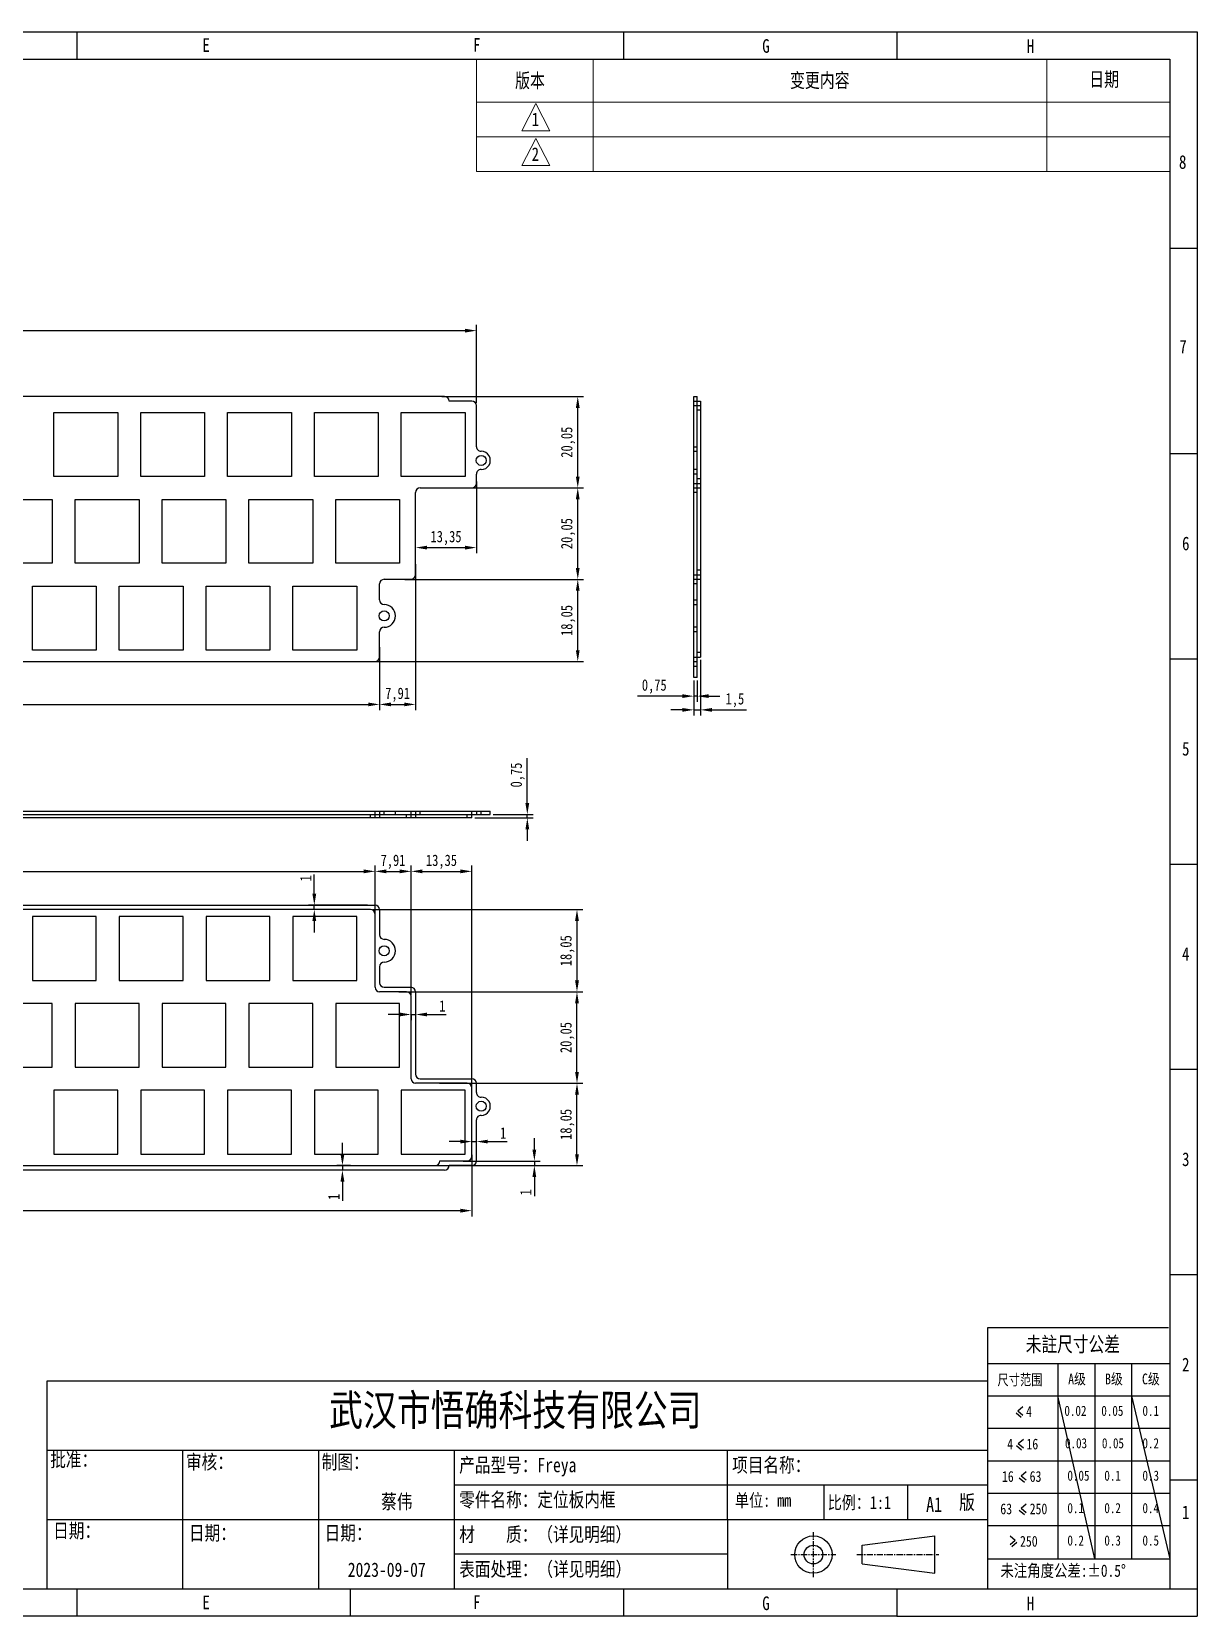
# Model space of a CAD drawing. Header units: inches. Extents: x -656 to -164, y -682 to -335.
# Drawn here: x -420.1 to -164.3, y -682.3 to -334.7 of the extents above; entities that cross this region are included whole.
import ezdxf

# ---------------------------------------------------------------- set-up
doc = ezdxf.new("R2010")
doc.units = ezdxf.units.IN
doc.header["$LTSCALE"] = 1.21
doc.header["$MEASUREMENT"] = 0
doc.header["$PDMODE"] = 3
doc.header["$PDSIZE"] = 0.3125
doc.linetypes.add('CENTER', pattern=[0.6, 0.375, -0.075, 0.075, -0.075])
doc.layers.get('0').update_dxf_attribs({"linetype": 'CONTINUOUS'})
doc.layers.get('Defpoints').update_dxf_attribs({"linetype": 'CONTINUOUS'})
doc.layers.add('TK', color=7, linetype='CONTINUOUS')
doc.layers.add('尺寸', color=3, linetype='CONTINUOUS')
doc.styles.get("Standard").update_dxf_attribs({"font": 'txt', "width": 0.8})
doc.dimstyles.new('Annotative', dxfattribs={"dimscale": 0, "dimtxt": 2.5, "dimasz": 2.5, "dimexe": 1.25, "dimexo": 0.625, "dimtad": 1, "dimtxsty": 'Standard', "dimcen": 2.5, "dimazin": 2, "dimtfac": 1, "dimtmove": 0, "dimatfit": 3, "dimfxl": 1, "dimarcsym": 0})

# ---------------------------------------------------------------- blocks, each defined once
blk = doc.blocks.new('*D1')
at = {"layer": 'Defpoints', "color": 0, "transparency": 16777216}
for p in [(-322.48, -400.29), (-551.53, -415.75), (-322.48, -416.75)]:
    blk.add_point(p, dxfattribs=at)
at = {"layer": '尺寸', "color": 0, "lineweight": -2, "transparency": 16777216}
for p, q in [((-551.53, -415.12), (-551.53, -399.04)), ((-322.48, -416.12), (-322.48, -399.04)), ((-549.03, -400.29), (-324.98, -400.29))]:
    blk.add_line(p, q, dxfattribs=at)
at = {"layer": '尺寸', "color": 0, "transparency": 16777216}
for points in [[(-549.03, -399.88), (-549.03, -400.71), (-551.53, -400.29)], [(-324.98, -399.88), (-324.98, -400.71), (-322.48, -400.29)]]:
    blk.add_solid(points, dxfattribs=at)
at = {"layer": '尺寸', "color": 0, "transparency": 16777216, "insert": (-437, -398.18), "char_height": 2.5, "attachment_point": 5}
blk.add_mtext('229,05', dxfattribs=at)
blk = doc.blocks.new('*D2')
at = {"layer": 'Defpoints', "color": 0, "transparency": 16777216}
for p in [(-537.7, -467.88), (-343.73, -469.13), (-343.73, -482.29)]:
    blk.add_point(p, dxfattribs=at)
at = {"layer": '尺寸', "color": 0, "lineweight": -2, "transparency": 16777216}
for p, q in [((-537.7, -468.51), (-537.7, -483.54)), ((-343.73, -469.76), (-343.73, -483.54)), ((-535.2, -482.29), (-346.23, -482.29))]:
    blk.add_line(p, q, dxfattribs=at)
at = {"layer": '尺寸', "color": 0, "transparency": 16777216}
for points in [[(-535.2, -481.87), (-535.2, -482.7), (-537.7, -482.29)], [(-346.23, -481.87), (-346.23, -482.7), (-343.73, -482.29)]]:
    blk.add_solid(points, dxfattribs=at)
at = {"layer": '尺寸', "color": 0, "transparency": 16777216, "insert": (-440.72, -480.17), "char_height": 2.5, "attachment_point": 5}
blk.add_mtext('193,98', dxfattribs=at)
blk = doc.blocks.new('*D5')
at = {"layer": 'Defpoints', "color": 0, "transparency": 16777216}
for p in [(-358.05, -526.3), (-345.73, -526.3), (-345.73, -527.3)]:
    blk.add_point(p, dxfattribs=at)
at = {"layer": '尺寸', "color": 0, "lineweight": -2, "transparency": 16777216}
for p, q in [((-358.05, -523.8), (-358.05, -519.57)), ((-346.35, -526.3), (-359.3, -526.3)), ((-346.35, -527.3), (-359.3, -527.3)), ((-358.05, -527.3), (-358.05, -526.3)), ((-358.05, -529.8), (-358.05, -532.3))]:
    blk.add_line(p, q, dxfattribs=at)
at = {"layer": '尺寸', "color": 0, "transparency": 16777216}
for points in [[(-358.47, -523.8), (-357.63, -523.8), (-358.05, -526.3)], [(-358.47, -529.8), (-357.63, -529.8), (-358.05, -527.3)]]:
    blk.add_solid(points, dxfattribs=at)
at = {"layer": '尺寸', "color": 0, "transparency": 16777216, "insert": (-359.92, -520.43), "char_height": 2.5, "attachment_point": 5, "rotation": 90}
blk.add_mtext('1', dxfattribs=at)
blk = doc.blocks.new('*D6')
at = {"layer": 'Defpoints', "color": 0, "transparency": 16777216}
for p in [(-323.48, -507.2), (-319.43, -506.45), (-311.32, -506.45)]:
    blk.add_point(p, dxfattribs=at)
at = {"layer": '尺寸', "color": 0, "lineweight": -2, "transparency": 16777216}
for p, q in [((-311.32, -503.95), (-311.32, -494.11)), ((-322.85, -507.2), (-310.07, -507.2)), ((-318.81, -506.45), (-310.07, -506.45)), ((-311.32, -507.2), (-311.32, -506.45)), ((-311.32, -509.7), (-311.32, -512.2))]:
    blk.add_line(p, q, dxfattribs=at)
at = {"layer": '尺寸', "color": 0, "transparency": 16777216}
for points in [[(-311.73, -503.95), (-310.9, -503.95), (-311.32, -506.45)], [(-311.73, -509.7), (-310.9, -509.7), (-311.32, -507.2)]]:
    blk.add_solid(points, dxfattribs=at)
at = {"layer": '尺寸', "color": 0, "transparency": 16777216, "insert": (-313.43, -497.78), "char_height": 2.5, "attachment_point": 5, "rotation": 90}
blk.add_mtext('0,75', dxfattribs=at)
blk = doc.blocks.new('*D7')
at = {"layer": 'Defpoints', "color": 0, "transparency": 16777216}
for p in [(-336.82, -549.86), (-335.82, -549.86), (-335.82, -550.31)]:
    blk.add_point(p, dxfattribs=at)
at = {"layer": '尺寸', "color": 0, "lineweight": -2, "transparency": 16777216}
for p, q in [((-339.32, -550.31), (-341.82, -550.31)), ((-336.82, -550.31), (-335.82, -550.31)), ((-336.82, -550.48), (-336.82, -551.56)), ((-335.82, -550.48), (-335.82, -551.56)), ((-333.32, -550.31), (-329.1, -550.31))]:
    blk.add_line(p, q, dxfattribs=at)
at = {"layer": '尺寸', "color": 0, "transparency": 16777216}
for points in [[(-339.32, -549.89), (-339.32, -550.73), (-336.82, -550.31)], [(-333.32, -549.89), (-333.32, -550.73), (-335.82, -550.31)]]:
    blk.add_solid(points, dxfattribs=at)
at = {"layer": '尺寸', "color": 0, "transparency": 16777216, "insert": (-329.96, -548.44), "char_height": 2.5, "attachment_point": 5}
blk.add_mtext('1', dxfattribs=at)
blk = doc.blocks.new('*D8')
at = {"layer": 'Defpoints', "color": 0, "transparency": 16777216}
for p in [(-323.48, -578.61), (-322.48, -578.19), (-322.48, -578.61)]:
    blk.add_point(p, dxfattribs=at)
at = {"layer": '尺寸', "color": 0, "lineweight": -2, "transparency": 16777216}
for p, q in [((-323.48, -577.99), (-323.48, -576.94)), ((-322.48, -577.99), (-322.48, -576.94)), ((-325.98, -578.19), (-328.48, -578.19)), ((-323.48, -578.19), (-322.48, -578.19)), ((-319.98, -578.19), (-315.75, -578.19))]:
    blk.add_line(p, q, dxfattribs=at)
at = {"layer": '尺寸', "color": 0, "transparency": 16777216}
for points in [[(-325.98, -577.77), (-325.98, -578.6), (-323.48, -578.19)], [(-319.98, -577.77), (-319.98, -578.6), (-322.48, -578.19)]]:
    blk.add_solid(points, dxfattribs=at)
at = {"layer": '尺寸', "color": 0, "transparency": 16777216, "insert": (-316.62, -576.31), "char_height": 2.5, "attachment_point": 5}
blk.add_mtext('1', dxfattribs=at)
blk = doc.blocks.new('*D9')
at = {"layer": 'Defpoints', "color": 0, "transparency": 16777216}
for p in [(-349.45, -583.45), (-351.88, -584.45), (-349.45, -584.45)]:
    blk.add_point(p, dxfattribs=at)
at = {"layer": '尺寸', "color": 0, "lineweight": -2, "transparency": 16777216}
for p, q in [((-351.88, -580.95), (-351.88, -578.45)), ((-350.08, -583.45), (-353.13, -583.45)), ((-351.88, -583.45), (-351.88, -584.45)), ((-350.08, -584.45), (-353.13, -584.45)), ((-351.88, -586.95), (-351.88, -591.17))]:
    blk.add_line(p, q, dxfattribs=at)
at = {"layer": '尺寸', "color": 0, "transparency": 16777216}
for points in [[(-352.3, -580.95), (-351.46, -580.95), (-351.88, -583.45)], [(-352.3, -586.95), (-351.46, -586.95), (-351.88, -584.45)]]:
    blk.add_solid(points, dxfattribs=at)
at = {"layer": '尺寸', "color": 0, "transparency": 16777216, "insert": (-353.76, -590.31), "char_height": 2.5, "attachment_point": 5, "rotation": 90}
blk.add_mtext('1', dxfattribs=at)
blk = doc.blocks.new('*D11')
at = {"layer": 'Defpoints', "color": 0, "transparency": 16777216}
for p in [(-273.3, -471.9), (-274.8, -476.4), (-273.3, -483.48)]:
    blk.add_point(p, dxfattribs=at)
at = {"layer": '尺寸', "color": 0, "lineweight": -2, "transparency": 16777216}
for p, q in [((-273.3, -472.52), (-273.3, -484.73)), ((-274.8, -477.02), (-274.8, -484.73)), ((-277.3, -483.48), (-279.8, -483.48)), ((-274.8, -483.48), (-273.3, -483.48)), ((-270.8, -483.48), (-263.24, -483.48))]:
    blk.add_line(p, q, dxfattribs=at)
at = {"layer": '尺寸', "color": 0, "transparency": 16777216}
for points in [[(-277.3, -483.07), (-277.3, -483.9), (-274.8, -483.48)], [(-270.8, -483.07), (-270.8, -483.9), (-273.3, -483.48)]]:
    blk.add_solid(points, dxfattribs=at)
at = {"layer": '尺寸', "color": 0, "transparency": 16777216, "insert": (-265.77, -481.37), "char_height": 2.5, "attachment_point": 5}
blk.add_mtext('1,5', dxfattribs=at)
blk = doc.blocks.new('*D12')
at = {"layer": 'Defpoints', "color": 0, "transparency": 16777216}
for p in [(-330.7, -414.75), (-300.25, -414.75), (-323.48, -434.8)]:
    blk.add_point(p, dxfattribs=at)
at = {"layer": '尺寸', "color": 0, "lineweight": -2, "transparency": 16777216}
for p, q in [((-330.07, -414.75), (-299, -414.75)), ((-300.25, -432.3), (-300.25, -417.25)), ((-322.85, -434.8), (-299, -434.8))]:
    blk.add_line(p, q, dxfattribs=at)
at = {"layer": '尺寸', "color": 0, "transparency": 16777216}
for points in [[(-300.67, -417.25), (-299.84, -417.25), (-300.25, -414.75)], [(-300.67, -432.3), (-299.84, -432.3), (-300.25, -434.8)]]:
    blk.add_solid(points, dxfattribs=at)
at = {"layer": '尺寸', "color": 0, "transparency": 16777216, "insert": (-302.36, -424.77), "char_height": 2.5, "attachment_point": 5, "rotation": 90}
blk.add_mtext('20,05', dxfattribs=at)
blk = doc.blocks.new('*D13')
at = {"layer": 'Defpoints', "color": 0, "transparency": 16777216}
for p in [(-325.61, -434.8), (-300.25, -434.8), (-338.84, -454.85)]:
    blk.add_point(p, dxfattribs=at)
at = {"layer": '尺寸', "color": 0, "lineweight": -2, "transparency": 16777216}
for p, q in [((-324.98, -434.8), (-299, -434.8)), ((-300.25, -452.35), (-300.25, -437.3)), ((-338.21, -454.85), (-299, -454.85))]:
    blk.add_line(p, q, dxfattribs=at)
at = {"layer": '尺寸', "color": 0, "transparency": 16777216}
for points in [[(-300.67, -437.3), (-299.84, -437.3), (-300.25, -434.8)], [(-300.67, -452.35), (-299.84, -452.35), (-300.25, -454.85)]]:
    blk.add_solid(points, dxfattribs=at)
at = {"layer": '尺寸', "color": 0, "transparency": 16777216, "insert": (-302.36, -444.82), "char_height": 2.5, "attachment_point": 5, "rotation": 90}
blk.add_mtext('20,05', dxfattribs=at)
blk = doc.blocks.new('*D14')
at = {"layer": 'Defpoints', "color": 0, "transparency": 16777216}
for p in [(-338.21, -454.85), (-300.25, -454.85), (-346.98, -472.9)]:
    blk.add_point(p, dxfattribs=at)
at = {"layer": '尺寸', "color": 0, "lineweight": -2, "transparency": 16777216}
for p, q in [((-337.59, -454.85), (-299, -454.85)), ((-300.25, -470.4), (-300.25, -457.35)), ((-346.35, -472.9), (-299, -472.9))]:
    blk.add_line(p, q, dxfattribs=at)
at = {"layer": '尺寸', "color": 0, "transparency": 16777216}
for points in [[(-300.67, -457.35), (-299.84, -457.35), (-300.25, -454.85)], [(-300.67, -470.4), (-299.84, -470.4), (-300.25, -472.9)]]:
    blk.add_solid(points, dxfattribs=at)
at = {"layer": '尺寸', "color": 0, "transparency": 16777216, "insert": (-302.36, -463.87), "char_height": 2.5, "attachment_point": 5, "rotation": 90}
blk.add_mtext('18,05', dxfattribs=at)
blk = doc.blocks.new('*D15')
at = {"layer": 'Defpoints', "color": 0, "transparency": 16777216}
for p in [(-344.73, -518.91), (-536.7, -529.42), (-344.73, -529.73)]:
    blk.add_point(p, dxfattribs=at)
at = {"layer": '尺寸', "color": 0, "lineweight": -2, "transparency": 16777216}
for p, q in [((-536.7, -528.79), (-536.7, -517.66)), ((-344.73, -529.11), (-344.73, -517.66)), ((-534.2, -518.91), (-347.23, -518.91))]:
    blk.add_line(p, q, dxfattribs=at)
at = {"layer": '尺寸', "color": 0, "transparency": 16777216}
for points in [[(-534.2, -518.49), (-534.2, -519.33), (-536.7, -518.91)], [(-347.23, -518.49), (-347.23, -519.33), (-344.73, -518.91)]]:
    blk.add_solid(points, dxfattribs=at)
at = {"layer": '尺寸', "color": 0, "transparency": 16777216, "insert": (-440.72, -516.8), "char_height": 2.5, "attachment_point": 5}
blk.add_mtext('191,98', dxfattribs=at)
blk = doc.blocks.new('*D16')
at = {"layer": 'Defpoints', "color": 0, "transparency": 16777216}
for p in [(-323.48, -580.5), (-550.53, -582.07), (-323.48, -593.34)]:
    blk.add_point(p, dxfattribs=at)
at = {"layer": '尺寸', "color": 0, "lineweight": -2, "transparency": 16777216}
for p, q in [((-550.53, -582.7), (-550.53, -594.59)), ((-323.48, -581.12), (-323.48, -594.59)), ((-548.03, -593.34), (-325.98, -593.34))]:
    blk.add_line(p, q, dxfattribs=at)
at = {"layer": '尺寸', "color": 0, "transparency": 16777216}
for points in [[(-548.03, -592.92), (-548.03, -593.76), (-550.53, -593.34)], [(-325.98, -592.92), (-325.98, -593.76), (-323.48, -593.34)]]:
    blk.add_solid(points, dxfattribs=at)
at = {"layer": '尺寸', "color": 0, "transparency": 16777216, "insert": (-437, -591.23), "char_height": 2.5, "attachment_point": 5}
blk.add_mtext('227,05', dxfattribs=at)
blk = doc.blocks.new('*D19')
at = {"layer": 'Defpoints', "color": 0, "transparency": 16777216}
for p in [(-331.21, -565.4), (-300.42, -565.4), (-336.93, -583.45)]:
    blk.add_point(p, dxfattribs=at)
at = {"layer": '尺寸', "color": 0, "lineweight": -2, "transparency": 16777216}
for p, q in [((-330.58, -565.4), (-299.17, -565.4)), ((-300.42, -580.95), (-300.42, -567.9)), ((-336.3, -583.45), (-299.17, -583.45))]:
    blk.add_line(p, q, dxfattribs=at)
at = {"layer": '尺寸', "color": 0, "transparency": 16777216}
for points in [[(-300.84, -567.9), (-300, -567.9), (-300.42, -565.4)], [(-300.84, -580.95), (-300, -580.95), (-300.42, -583.45)]]:
    blk.add_solid(points, dxfattribs=at)
at = {"layer": '尺寸', "color": 0, "transparency": 16777216, "insert": (-302.53, -574.42), "char_height": 2.5, "attachment_point": 5, "rotation": 90}
blk.add_mtext('18,05', dxfattribs=at)
blk = doc.blocks.new('*D20')
at = {"layer": 'Defpoints', "color": 0, "transparency": 16777216}
for p in [(-333.69, -583.45), (-326.02, -582.45), (-309.77, -583.45)]:
    blk.add_point(p, dxfattribs=at)
at = {"layer": '尺寸', "color": 0, "lineweight": -2, "transparency": 16777216}
for p, q in [((-309.77, -579.95), (-309.77, -577.45)), ((-333.07, -583.45), (-308.52, -583.45)), ((-325.4, -582.45), (-308.52, -582.45)), ((-309.77, -582.45), (-309.77, -583.45)), ((-309.77, -585.95), (-309.77, -590.17))]:
    blk.add_line(p, q, dxfattribs=at)
at = {"layer": '尺寸', "color": 0, "transparency": 16777216}
for points in [[(-310.19, -579.95), (-309.36, -579.95), (-309.77, -582.45)], [(-310.19, -585.95), (-309.36, -585.95), (-309.77, -583.45)]]:
    blk.add_solid(points, dxfattribs=at)
at = {"layer": '尺寸', "color": 0, "transparency": 16777216, "insert": (-311.65, -589.31), "char_height": 2.5, "attachment_point": 5, "rotation": 90}
blk.add_mtext('1', dxfattribs=at)
blk = doc.blocks.new('*D21')
at = {"layer": 'Defpoints', "color": 0, "transparency": 16777216}
for p in [(-340.14, -545.35), (-300.42, -545.35), (-328.72, -565.4)]:
    blk.add_point(p, dxfattribs=at)
at = {"layer": '尺寸', "color": 0, "lineweight": -2, "transparency": 16777216}
for p, q in [((-339.52, -545.35), (-299.17, -545.35)), ((-300.42, -562.9), (-300.42, -547.85)), ((-328.1, -565.4), (-299.17, -565.4))]:
    blk.add_line(p, q, dxfattribs=at)
at = {"layer": '尺寸', "color": 0, "transparency": 16777216}
for points in [[(-300.84, -547.85), (-300, -547.85), (-300.42, -545.35)], [(-300.84, -562.9), (-300, -562.9), (-300.42, -565.4)]]:
    blk.add_solid(points, dxfattribs=at)
at = {"layer": '尺寸', "color": 0, "transparency": 16777216, "insert": (-302.53, -555.37), "char_height": 2.5, "attachment_point": 5, "rotation": 90}
blk.add_mtext('20,05', dxfattribs=at)
blk = doc.blocks.new('*D22')
at = {"layer": 'Defpoints', "color": 0, "transparency": 16777216}
for p in [(-345.73, -527.3), (-339.52, -545.35), (-300.42, -545.35)]:
    blk.add_point(p, dxfattribs=at)
at = {"layer": '尺寸', "color": 0, "lineweight": -2, "transparency": 16777216}
for p, q in [((-345.1, -527.3), (-299.17, -527.3)), ((-300.42, -529.8), (-300.42, -542.85)), ((-338.89, -545.35), (-299.17, -545.35))]:
    blk.add_line(p, q, dxfattribs=at)
at = {"layer": '尺寸', "color": 0, "transparency": 16777216}
for points in [[(-300.84, -529.8), (-300, -529.8), (-300.42, -527.3)], [(-300.84, -542.85), (-300, -542.85), (-300.42, -545.35)]]:
    blk.add_solid(points, dxfattribs=at)
at = {"layer": '尺寸', "color": 0, "transparency": 16777216, "insert": (-302.53, -536.32), "char_height": 2.5, "attachment_point": 5, "rotation": 90}
blk.add_mtext('18,05', dxfattribs=at)
blk = doc.blocks.new('*D24')
at = {"layer": 'Defpoints', "color": 0, "transparency": 16777216}
for p in [(-336.82, -518.91), (-344.73, -528.55), (-336.82, -546.69)]:
    blk.add_point(p, dxfattribs=at)
at = {"layer": '尺寸', "color": 0, "lineweight": -2, "transparency": 16777216}
for p, q in [((-344.73, -527.92), (-344.73, -517.66)), ((-336.82, -546.07), (-336.82, -517.66)), ((-342.23, -518.91), (-339.32, -518.91))]:
    blk.add_line(p, q, dxfattribs=at)
at = {"layer": '尺寸', "color": 0, "transparency": 16777216}
for points in [[(-342.23, -518.49), (-342.23, -519.33), (-344.73, -518.91)], [(-339.32, -518.49), (-339.32, -519.33), (-336.82, -518.91)]]:
    blk.add_solid(points, dxfattribs=at)
at = {"layer": '尺寸', "color": 0, "transparency": 16777216, "insert": (-340.78, -516.8), "char_height": 2.5, "attachment_point": 5}
blk.add_mtext('7,91', dxfattribs=at)
blk = doc.blocks.new('*D25')
at = {"layer": 'Defpoints', "color": 0, "transparency": 16777216}
for p in [(-323.48, -518.91), (-336.82, -546.35), (-323.48, -567.03)]:
    blk.add_point(p, dxfattribs=at)
at = {"layer": '尺寸', "color": 0, "lineweight": -2, "transparency": 16777216}
for p, q in [((-336.82, -545.72), (-336.82, -517.66)), ((-323.48, -566.41), (-323.48, -517.66)), ((-334.32, -518.91), (-325.98, -518.91))]:
    blk.add_line(p, q, dxfattribs=at)
at = {"layer": '尺寸', "color": 0, "transparency": 16777216}
for points in [[(-334.32, -518.49), (-334.32, -519.33), (-336.82, -518.91)], [(-325.98, -518.49), (-325.98, -519.33), (-323.48, -518.91)]]:
    blk.add_solid(points, dxfattribs=at)
at = {"layer": '尺寸', "color": 0, "transparency": 16777216, "insert": (-330.15, -516.8), "char_height": 2.5, "attachment_point": 5}
blk.add_mtext('13,35', dxfattribs=at)
blk = doc.blocks.new('*D28')
at = {"layer": 'Defpoints', "color": 0, "transparency": 16777216}
for p in [(-335.82, -450.91), (-343.73, -469.76), (-335.82, -482.29)]:
    blk.add_point(p, dxfattribs=at)
at = {"layer": '尺寸', "color": 0, "lineweight": -2, "transparency": 16777216}
for p, q in [((-335.82, -451.54), (-335.82, -483.54)), ((-343.73, -470.38), (-343.73, -483.54)), ((-341.23, -482.29), (-338.32, -482.29))]:
    blk.add_line(p, q, dxfattribs=at)
at = {"layer": '尺寸', "color": 0, "transparency": 16777216}
for points in [[(-341.23, -481.87), (-341.23, -482.7), (-343.73, -482.29)], [(-338.32, -481.87), (-338.32, -482.7), (-335.82, -482.29)]]:
    blk.add_solid(points, dxfattribs=at)
at = {"layer": '尺寸', "color": 0, "transparency": 16777216, "insert": (-339.78, -480.17), "char_height": 2.5, "attachment_point": 5}
blk.add_mtext('7,91', dxfattribs=at)
blk = doc.blocks.new('*D29')
at = {"layer": 'Defpoints', "color": 0, "transparency": 16777216}
for p in [(-322.48, -432.78), (-322.48, -447.89), (-335.82, -451.54), (-274.8, -476.4), (-274.05, -476.4), (-274.8, -480.47)]:
    blk.add_point(p, dxfattribs=at)
at = {"layer": '尺寸', "color": 0, "lineweight": -2, "transparency": 16777216}
for p, q in [((-322.48, -433.4), (-322.48, -449.14)), ((-335.82, -450.91), (-335.82, -446.64)), ((-333.32, -447.89), (-324.98, -447.89)), ((-274.8, -477.02), (-274.8, -481.72)), ((-274.05, -477.02), (-274.05, -481.72)), ((-277.3, -480.47), (-287.15, -480.47)), ((-274.05, -480.47), (-274.8, -480.47)), ((-271.55, -480.47), (-269.05, -480.47))]:
    blk.add_line(p, q, dxfattribs=at)
at = {"layer": '尺寸', "color": 0, "transparency": 16777216}
for points in [[(-333.32, -447.48), (-333.32, -448.31), (-335.82, -447.89)], [(-324.98, -447.48), (-324.98, -448.31), (-322.48, -447.89)], [(-277.3, -480.05), (-277.3, -480.88), (-274.8, -480.47)], [(-271.55, -480.05), (-271.55, -480.88), (-274.05, -480.47)]]:
    blk.add_solid(points, dxfattribs=at)
at = {"layer": '尺寸', "color": 0, "transparency": 16777216, "char_height": 2.5, "attachment_point": 5}
for s, insert in [('13,35', (-329.15, -445.78)), ('0,75', (-283.47, -478.35))]:
    blk.add_mtext(s, dxfattribs=dict(at, insert=insert))

msp = doc.modelspace()

# ---------------------------------------------------------------- linework, layer by layer
at = {"color": 0}
for p, q in [((-655.956, -334.712), (-164.326, -334.712)), ((-410.116, -334.712), (-410.116, -340.707)), ((-290.218, -334.712), (-290.218, -340.707)), ((-230.27, -334.712), (-230.27, -340.707)), ((-164.326, -334.712), (-164.326, -682.329)), ((-649.961, -340.707), (-170.321, -340.707)), ((-170.321, -340.707), (-170.321, -676.334)), ((-170.321, -382.221), (-164.326, -382.221)), ((-170.321, -427.247), (-164.326, -427.247)), ((-170.321, -472.276), (-164.326, -472.276)), ((-170.321, -517.306), (-164.326, -517.306)), ((-170.321, -562.335), (-164.326, -562.335)), ((-170.321, -585.968), (-170.321, -638.295)), ((-170.321, -607.364), (-164.326, -607.364)), ((-170.629, -619.078), (-210.342, -619.078)), ((-210.342, -619.078), (-210.342, -633.16)), ((-210.342, -620.591), (-210.342, -676.334)), ((-210.342, -626.848), (-170.321, -626.848)), ((-194.931, -626.848), (-194.931, -669.721)), ((-186.831, -626.848), (-186.831, -669.721)), ((-178.73, -626.848), (-178.73, -669.721)), ((-416.663, -630.666), (-210.342, -630.676)), ((-416.663, -676.334), (-416.663, -630.666)), ((-210.342, -633.961), (-170.321, -633.961)), ((-204.084, -637.709), (-202.972, -638.642)), ((-203.703, -637.255), (-202.591, -636.322)), ((-203.703, -637.255), (-202.591, -638.188)), ((-210.342, -641.074), (-170.321, -641.074)), ((-416.663, -645.879), (-210.342, -645.879)), ((-386.876, -676.334), (-386.876, -645.879)), ((-357.09, -676.334), (-357.09, -645.879)), ((-327.304, -676.334), (-327.304, -645.879)), ((-267.433, -661.095), (-267.433, -645.879)), ((-203.977, -644.872), (-202.865, -645.805)), ((-203.596, -644.418), (-202.484, -643.485)), ((-203.596, -644.418), (-202.484, -645.351)), ((-210.342, -648.187), (-170.321, -648.187)), ((-327.304, -653.487), (-210.342, -653.487)), ((-246.242, -653.487), (-246.242, -661.095)), ((-203.379, -651.934), (-202.267, -652.867)), ((-202.998, -651.48), (-201.886, -650.547)), ((-202.998, -651.48), (-201.886, -652.413)), ((-170.321, -652.393), (-164.326, -652.393)), ((-227.916, -653.634), (-227.916, -661.095)), ((-210.342, -655.299), (-170.321, -655.299)), ((-203.379, -659.047), (-202.267, -659.98)), ((-202.998, -658.593), (-201.886, -657.66)), ((-202.998, -658.593), (-201.886, -659.526)), ((-416.663, -661.095), (-210.342, -661.095)), ((-267.433, -661.095), (-267.433, -676.334)), ((-210.342, -662.412), (-170.321, -662.412)), ((-237.884, -666.743), (-221.932, -664.694)), ((-237.884, -670.84), (-237.884, -666.743)), ((-221.932, -672.889), (-221.932, -664.694)), ((-204.296, -665.706), (-205.408, -664.773)), ((-204.296, -665.706), (-205.408, -666.639)), ((-203.915, -666.16), (-205.027, -667.093)), ((-267.433, -668.715), (-327.304, -668.715)), ((-237.884, -670.84), (-221.932, -672.889)), ((-210.342, -669.721), (-170.321, -669.721)), ((-473.953, -676.334), (-210.342, -676.334)), ((-410.116, -676.334), (-410.116, -682.329)), ((-350.167, -676.334), (-350.167, -682.329)), ((-290.218, -676.334), (-290.218, -682.329)), ((-230.27, -676.334), (-230.27, -682.329)), ((-210.342, -676.32), (-170.321, -676.334)), ((-210.342, -676.334), (-164.326, -676.334)), ((-230.27, -682.329), (-470.065, -682.329)), ((-230.27, -682.329), (-164.326, -682.329))]:
    msp.add_line(p, q, dxfattribs=at)
at = {"color": 0, "lineweight": 13}
for p, q in [((-322.458, -350.165), (-322.458, -340.707)), ((-296.847, -350.165), (-296.847, -340.707)), ((-197.321, -350.165), (-197.321, -340.707)), ((-170.371, -350.165), (-322.458, -350.165))]:
    msp.add_line(p, q, dxfattribs=at)
at = {"color": 7, "linetype": 'Continuous'}
for p, q in [((-329.489, -414.746), (-550.529, -414.746)), ((-323.479, -415.746), (-328.489, -415.746)), ((-322.479, -425.761), (-322.479, -416.746)), ((-274.801, -476.396), (-274.801, -414.746)), ((-274.801, -414.746), (-274.051, -414.746)), ((-274.801, -415.746), (-273.301, -415.746)), ((-274.801, -416.746), (-273.301, -416.746)), ((-274.051, -476.396), (-274.051, -414.746)), ((-273.301, -415.746), (-273.301, -471.896)), ((-415.179, -432.271), (-415.179, -418.271)), ((-415.179, -418.271), (-401.179, -418.271)), ((-401.179, -418.271), (-401.179, -432.271)), ((-396.129, -432.271), (-396.129, -418.271)), ((-396.129, -418.271), (-382.129, -418.271)), ((-382.129, -418.271), (-382.129, -432.271)), ((-377.079, -418.271), (-363.079, -418.271)), ((-377.079, -432.271), (-377.079, -418.271)), ((-363.079, -418.271), (-363.079, -432.271)), ((-358.029, -418.271), (-344.029, -418.271)), ((-358.029, -432.271), (-358.029, -418.271)), ((-344.029, -418.271), (-344.029, -432.271)), ((-338.979, -418.271), (-324.979, -418.271)), ((-338.979, -432.271), (-338.979, -418.271)), ((-324.979, -418.271), (-324.979, -432.271)), ((-273.301, -417.746), (-274.051, -417.746)), ((-274.801, -425.761), (-274.051, -425.761)), ((-274.801, -426.761), (-274.051, -426.761)), ((-274.051, -430.761), (-274.801, -430.761)), ((-401.179, -432.271), (-415.179, -432.271)), ((-382.129, -432.271), (-396.129, -432.271)), ((-363.079, -432.271), (-377.079, -432.271)), ((-344.029, -432.271), (-358.029, -432.271)), ((-324.979, -432.271), (-338.979, -432.271)), ((-322.479, -433.796), (-322.479, -431.761)), ((-274.051, -431.761), (-274.801, -431.761)), ((-274.801, -433.796), (-273.301, -433.796)), ((-273.301, -432.796), (-274.051, -432.796)), ((-429.549, -437.321), (-415.549, -437.321)), ((-415.549, -437.321), (-415.549, -451.321)), ((-410.499, -451.321), (-410.499, -437.321)), ((-410.499, -437.321), (-396.499, -437.321)), ((-396.499, -437.321), (-396.499, -451.321)), ((-391.449, -437.321), (-377.449, -437.321)), ((-391.449, -451.321), (-391.449, -437.321)), ((-377.449, -437.321), (-377.449, -451.321)), ((-372.399, -437.321), (-358.399, -437.321)), ((-372.399, -451.321), (-372.399, -437.321)), ((-358.399, -437.321), (-358.399, -451.321)), ((-353.349, -437.321), (-339.349, -437.321)), ((-353.349, -451.321), (-353.349, -437.321)), ((-339.349, -437.321), (-339.349, -451.321)), ((-335.824, -453.846), (-335.824, -435.796)), ((-334.824, -434.796), (-323.479, -434.796)), ((-274.801, -434.796), (-273.301, -434.796)), ((-274.051, -435.796), (-274.801, -435.796)), ((-415.549, -451.321), (-429.549, -451.321)), ((-396.499, -451.321), (-410.499, -451.321)), ((-377.449, -451.321), (-391.449, -451.321)), ((-358.399, -451.321), (-372.399, -451.321)), ((-339.349, -451.321), (-353.349, -451.321)), ((-342.729, -454.846), (-336.824, -454.846)), ((-274.801, -453.846), (-273.301, -453.846)), ((-274.801, -454.846), (-273.301, -454.846)), ((-273.301, -452.846), (-274.051, -452.846)), ((-419.879, -456.371), (-405.879, -456.371)), ((-419.879, -470.371), (-419.879, -456.371)), ((-405.879, -456.371), (-405.879, -470.371)), ((-400.829, -456.371), (-386.829, -456.371)), ((-400.829, -470.371), (-400.829, -456.371)), ((-386.829, -456.371), (-386.829, -470.371)), ((-381.779, -456.371), (-367.779, -456.371)), ((-381.779, -470.371), (-381.779, -456.371)), ((-367.779, -456.371), (-367.779, -470.371)), ((-362.729, -456.371), (-348.729, -456.371)), ((-362.729, -470.371), (-362.729, -456.371)), ((-348.729, -456.371), (-348.729, -470.371)), ((-343.729, -459.371), (-343.729, -455.846)), ((-274.051, -455.846), (-274.801, -455.846)), ((-274.801, -459.371), (-274.051, -459.371)), ((-274.801, -460.371), (-274.051, -460.371)), ((-274.051, -465.371), (-274.801, -465.371)), ((-343.729, -471.896), (-343.729, -466.371)), ((-274.051, -466.371), (-274.801, -466.371)), ((-405.879, -470.371), (-419.879, -470.371)), ((-386.829, -470.371), (-400.829, -470.371)), ((-367.779, -470.371), (-381.779, -470.371)), ((-348.729, -470.371), (-362.729, -470.371)), ((-274.801, -471.896), (-273.301, -471.896)), ((-273.301, -470.896), (-274.051, -470.896)), ((-528.524, -472.896), (-344.729, -472.896)), ((-274.801, -472.896), (-274.051, -472.896)), ((-274.801, -473.896), (-274.051, -473.896)), ((-274.051, -476.396), (-274.801, -476.396)), ((-555.029, -505.704), (-319.434, -505.704)), ((-555.029, -506.454), (-319.434, -506.454)), ((-323.479, -507.204), (-550.529, -507.204)), ((-345.729, -507.204), (-345.729, -506.454)), ((-344.729, -507.204), (-344.729, -505.704)), ((-343.729, -505.704), (-343.729, -507.204)), ((-342.729, -506.454), (-342.729, -505.704)), ((-340.229, -506.454), (-340.229, -505.704)), ((-337.824, -507.204), (-337.824, -506.454)), ((-336.824, -507.204), (-336.824, -505.704)), ((-335.824, -505.704), (-335.824, -507.204)), ((-334.824, -506.454), (-334.824, -505.704)), ((-324.479, -507.204), (-324.479, -506.454)), ((-323.479, -507.204), (-323.479, -505.704)), ((-322.479, -505.704), (-322.479, -506.454)), ((-321.463, -506.454), (-321.463, -505.704)), ((-319.432, -506.454), (-319.432, -505.704)), ((-345.729, -527.297), (-535.704, -527.297)), ((-528.524, -526.297), (-344.729, -526.297)), ((-344.729, -544.347), (-344.729, -528.297)), ((-343.729, -527.297), (-343.729, -532.822)), ((-419.879, -528.822), (-419.879, -542.822)), ((-405.879, -528.822), (-419.879, -528.822)), ((-405.879, -542.822), (-405.879, -528.822)), ((-400.829, -528.822), (-400.829, -542.822)), ((-386.829, -528.822), (-400.829, -528.822)), ((-386.829, -542.822), (-386.829, -528.822)), ((-381.779, -528.822), (-381.779, -542.822)), ((-367.779, -528.822), (-381.779, -528.822)), ((-367.779, -542.822), (-367.779, -528.822)), ((-348.729, -528.822), (-362.729, -528.822)), ((-362.729, -528.822), (-362.729, -542.822)), ((-348.729, -542.822), (-348.729, -528.822)), ((-343.729, -539.822), (-343.729, -543.347)), ((-419.879, -542.822), (-405.879, -542.822)), ((-400.829, -542.822), (-386.829, -542.822)), ((-381.779, -542.822), (-367.779, -542.822)), ((-362.729, -542.822), (-348.729, -542.822)), ((-337.824, -545.347), (-343.729, -545.347)), ((-342.729, -544.347), (-336.824, -544.347)), ((-335.824, -545.347), (-335.824, -563.397)), ((-415.549, -547.872), (-429.549, -547.872)), ((-415.549, -561.872), (-415.549, -547.872)), ((-410.499, -547.872), (-410.499, -561.872)), ((-396.499, -547.872), (-410.499, -547.872)), ((-396.499, -561.872), (-396.499, -547.872)), ((-377.449, -547.872), (-391.449, -547.872)), ((-391.449, -547.872), (-391.449, -561.872)), ((-377.449, -561.872), (-377.449, -547.872)), ((-358.399, -547.872), (-372.399, -547.872)), ((-372.399, -547.872), (-372.399, -561.872)), ((-358.399, -561.872), (-358.399, -547.872)), ((-339.349, -547.872), (-353.349, -547.872)), ((-353.349, -547.872), (-353.349, -561.872)), ((-339.349, -561.872), (-339.349, -547.872)), ((-336.824, -564.397), (-336.824, -546.347)), ((-429.549, -561.872), (-415.549, -561.872)), ((-410.499, -561.872), (-396.499, -561.872)), ((-391.449, -561.872), (-377.449, -561.872)), ((-372.399, -561.872), (-358.399, -561.872)), ((-353.349, -561.872), (-339.349, -561.872)), ((-324.479, -565.397), (-335.824, -565.397)), ((-334.824, -564.397), (-323.479, -564.397)), ((-323.479, -581.447), (-323.479, -566.397)), ((-322.479, -567.433), (-322.479, -565.397)), ((-401.179, -566.922), (-415.179, -566.922)), ((-415.179, -566.922), (-415.179, -580.922)), ((-401.179, -580.922), (-401.179, -566.922)), ((-382.129, -566.922), (-396.129, -566.922)), ((-396.129, -566.922), (-396.129, -580.922)), ((-382.129, -580.922), (-382.129, -566.922)), ((-363.079, -566.922), (-377.079, -566.922)), ((-377.079, -566.922), (-377.079, -580.922)), ((-363.079, -580.922), (-363.079, -566.922)), ((-344.029, -566.922), (-358.029, -566.922)), ((-358.029, -566.922), (-358.029, -580.922)), ((-344.029, -580.922), (-344.029, -566.922)), ((-324.979, -566.922), (-338.979, -566.922)), ((-338.979, -566.922), (-338.979, -580.922)), ((-324.979, -580.922), (-324.979, -566.922)), ((-322.479, -582.447), (-322.479, -573.432)), ((-549.529, -583.447), (-331.489, -583.447)), ((-415.179, -580.922), (-401.179, -580.922)), ((-396.129, -580.922), (-382.129, -580.922)), ((-377.079, -580.922), (-363.079, -580.922)), ((-358.029, -580.922), (-344.029, -580.922)), ((-338.979, -580.922), (-324.979, -580.922)), ((-330.489, -582.447), (-324.479, -582.447)), ((-323.479, -583.447), (-328.489, -583.447)), ((-329.489, -584.447), (-550.529, -584.447))]:
    msp.add_line(p, q, dxfattribs=at)
for p, q in [((-186.831, -669.721), (-194.931, -633.961)), ((-178.73, -633.961), (-170.321, -669.721))]:
    msp.add_line(p, q)
at = {"color": 0, "linetype": 'CENTER', "ltscale": 3}
for p, q in [((-248.547, -673.717), (-248.547, -663.866)), ((-253.472, -668.791), (-243.621, -668.791)), ((-239.027, -668.791), (-221.066, -668.791))]:
    msp.add_line(p, q, dxfattribs=at)
at = {"color": 7, "linetype": 'Continuous'}
for centre in [(-321.432, -428.761), (-342.729, -462.871), (-342.729, -536.322), (-321.432, -570.432)]:
    msp.add_circle(centre, 1.1, dxfattribs=at)
at = {"color": 0}
for radius in [4.098, 2.049]:
    msp.add_circle((-248.547, -668.791), radius, dxfattribs=at)
at = {"color": 7, "linetype": 'Continuous'}
for centre, radius, start, end in [((-329.489, -415.746), 1, 0, 90), ((-323.479, -416.746), 1, 0, 90), ((-321.479, -425.761), 1, 180, 270.88714), ((-321.432, -428.761), 2, 269.11286, 90.88714), ((-321.479, -431.761), 1, 89.11286, 180), ((-323.479, -433.796), 1, 270, 0), ((-334.824, -435.796), 1, 90, 180), ((-342.729, -455.846), 1, 90, 180), ((-336.824, -453.846), 1, 270, 0), ((-342.729, -459.371), 1, 180, 270), ((-342.729, -462.871), 2.5, 270, 90), ((-342.729, -466.371), 1, 90, 180), ((-344.729, -471.896), 1, 270, 0), ((-345.729, -528.297), 1, 0, 90), ((-344.729, -527.297), 1, 0, 90), ((-342.729, -532.822), 1, 180, 270), ((-342.729, -536.322), 2.5, 270, 90), ((-342.729, -539.822), 1, 90, 180), ((-343.729, -544.347), 1, 180, 270), ((-342.729, -543.347), 1, 180, 270), ((-337.824, -546.347), 1, 0, 90), ((-336.824, -545.347), 1, 0, 90), ((-335.824, -564.397), 1, 180, 270), ((-334.824, -563.397), 1, 180, 270), ((-324.479, -566.397), 1, 0, 90), ((-323.479, -565.397), 1, 0, 90), ((-321.479, -567.433), 1, 180, 270.88714), ((-321.432, -570.432), 2, 269.11286, 90.88714), ((-321.479, -573.432), 1, 89.11286, 180), ((-331.489, -582.447), 1, 270, 0), ((-329.489, -583.447), 1, 270, 0), ((-324.479, -581.447), 1, 270, 0), ((-323.479, -582.447), 1, 270, 0)]:
    msp.add_arc(centre, radius, start, end, dxfattribs=at)
at = {"layer": 'TK', "color": 0, "lineweight": 13}
for p, q in [((-322.458, -365.381), (-322.458, -350.165)), ((-296.847, -365.381), (-296.847, -350.165)), ((-197.321, -365.381), (-197.321, -350.165)), ((-170.371, -357.773), (-322.458, -357.773)), ((-170.371, -365.381), (-322.458, -365.381))]:
    msp.add_line(p, q, dxfattribs=at)
at = {"layer": 'TK', "color": 0, "lineweight": 13, "flags": 128}
for points in [[(-309.44, -350.497), (-306.367, -356.445), (-312.513, -356.445)], [(-309.44, -358.127), (-306.367, -364.075), (-312.513, -364.075)]]:
    msp.add_lwpolyline(points, close=True, dxfattribs=at)

# ---------------------------------------------------------------- texts
at = {"color": 0, "width": 0.8}
for s, height, p in [('E', 2.997, (-382.614, -339.157)), ('F', 2.997, (-323.22, -339.105)), ('G ', 2.9974, (-259.776, -339.347)), ('H', 2.997, (-201.732, -339.376)), ('8', 2.997, (-168.351, -364.796)), ('7', 2.997, (-168.261, -405.302)), ('6', 2.997, (-167.676, -448.473)), ('5', 2.997, (-167.676, -493.502)), ('4', 2.997, (-167.676, -538.531)), ('3', 2.997, (-167.676, -583.56)), ('2', 2.997, (-167.676, -628.59)), ('1 ', 2.9974, (-167.676, -661.009)), ('E', 2.997, (-382.614, -680.78)), ('F', 2.997, (-323.22, -680.727)), ('G ', 2.9974, (-259.776, -680.969)), ('H', 2.997, (-201.732, -680.999))]:
    msp.add_text(s, height=height, dxfattribs=at).set_placement(p)
at = {"color": 0, "lineweight": 13, "char_height": 3.1433, "width": 32.42945, "attachment_point": 1}
for s, insert in [('版本', (-313.997, -343.845)), ('变更内容', (-253.688, -343.818)), ('日期', (-188.03, -343.581))]:
    msp.add_mtext(s, dxfattribs=dict(at, insert=insert))
at = {"color": 0, "attachment_point": 1}
for s, insert, char_height, width in [('未註尺寸公差', (-201.964, -620.989), 3.3106, 117.95877), ('尺寸范围{\\fTxt|b0|i0|c134|p2;}', (-208.165, -629.262), 2.37092, 117.95877), ('{\\fSimSun|b0|i0|c134|p2;A级}', (-192.654, -629.069), 2.37092, 117.95878), ('{\\fSimSun|b0|i0|c0|p2;B\\fSimSun|b0|i0|c134|p2;级}', (-184.554, -629.069), 2.37092, 117.95878), ('{\\fSimSun|b0|i0|c134|p2;C级}', (-176.453, -629.069), 2.37092, 117.95878), ('4', (-201.899, -636.234), 2.371, 117.95877), ('0.02', (-193.486, -636.136), 2.2227, 117.95877), ('0.05', (-185.385, -636.136), 2.2227, 117.95877), ('0.1', (-176.358, -636.136), 2.2227, 117.95877), ('{\\fSimSun|b0|i0|c134|p2;批准：}', (-415.993, -646.384), 3.14326, 58.90916), ('{\\fSimSun|b0|i0|c134|p2;审核：}', (-386.207, -646.889), 3.14326, 58.90916), ('{\\fSimSun|b0|i0|c134|p2;制图：}', (-356.421, -646.889), 3.14326, 58.90916), ('4', (-206.044, -643.347), 2.371, 117.95877), ('16', (-201.811, -643.347), 2.3709, 117.95877), ('0.03', (-193.354, -643.249), 2.2227, 117.95877), ('0.05', (-185.254, -643.249), 2.2227, 117.95877), ('0.2', (-176.358, -643.249), 2.2227, 117.95877), ('{\\fSimSun|b0|i0|c134|p2;产品型号：Freya}', (-326.256, -647.571), 3.14326, 58.90916), ('{\\fSimSun|b0|i0|c134|p2;项目名称：}', (-266.384, -647.571), 3.14326, 58.90916), ('16', (-207.191, -650.46), 2.3709, 117.95877), ('63', (-201.106, -650.46), 2.3709, 117.95877), ('0.05', (-192.824, -650.362), 2.2227, 117.95877), ('0.1', (-184.723, -650.362), 2.2227, 117.95877), ('0.3', (-176.358, -650.362), 2.2227, 117.95877), ('{\\fSimSun|b0|i0|c134|p2;蔡伟}', (-343.377, -655.609), 3.14326, 58.90916), ('{\\fSimSun|b0|i0|c134|p2;零件名称：定位板内框}', (-326.256, -655.179), 3.14326, 58.90916), ('{\\fSimSun|b0|i0|c134|p2;单位\\fSimSun|b0|i0|c134|p54;: mm }', (-265.744, -655.474), 2.82893, 53.01824), ('{\\fSimSun|b0|i0|c134|p2;比例：1:1}', (-245.414, -655.952), 2.82893, 53.01824), ('\\fￋￎￌﾣﾤ|b0|i0|c134|p2;版', (-216.571, -655.732), 3.14326, 58.90916), ('63', (-207.543, -657.572), 2.3709, 117.95877), ('250', (-201.106, -657.572), 2.3709, 117.95877), ('0.1', (-192.824, -657.474), 2.2227, 117.95877), ('0.2', (-184.723, -657.474), 2.2227, 117.95877), ('0.4', (-176.358, -657.474), 2.2227, 117.95877), ('{\\fSimSun|b0|i0|c134|p2;日期：}', (-415.344, -661.985), 3.14326, 58.90916), ('{\\fSimSun|b0|i0|c134|p2;日期：}', (-385.558, -662.49), 3.14326, 58.90916), ('{\\fSimSun|b0|i0|c134|p2;日期：}', (-355.771, -662.49), 3.14326, 58.90916), ('{\\fSimSun|b0|i0|c134|p2;材    质：（详见明细）}', (-326.256, -662.798), 3.14326, 58.90916), ('250', (-203.224, -664.685), 2.3709, 117.95877), ('0.2', (-192.824, -664.587), 2.2227, 117.95877), ('0.3', (-184.723, -664.587), 2.2227, 117.95877), ('0.5', (-176.358, -664.587), 2.2227, 117.95877), ('{\\fSimSun|b0|i0|c0|p2;20\\fSimSun|b0|i0|c134|p2;2\\fSimSun|b0|i0|c0|p2;3-\\fSimSun|b0|i0|c134|p2;0\\fSimSun|b0|i0|c0|p2;9-07}', (-350.709, -670.533), 3.143259, 58.90916), ('{\\fSimSun|b0|i0|c134|p2;表面处理：（详见明细）}', (-326.256, -670.406), 3.14326, 58.90916), ('{\\fSimSun|b0|i0|c134|p2;未注角度公差:\\fSimSun|b0|i0|c0|p2;%%P0.5%%D}', (-207.519, -670.965), 2.69422, 107.23524)]:
    msp.add_mtext(s, dxfattribs=dict(at, insert=insert, char_height=char_height, width=width))
at = {"layer": 'TK', "color": 0, "lineweight": 13, "width": 0.8}
for s, p in [('1', (-310.358, -355.416)), ('2', (-310.358, -363.046))]:
    msp.add_text(s, height=2.958, dxfattribs=at).set_placement(p)
at = {"layer": 'TK', "color": 0, "lineweight": 13, "insert": (-223.832, -656.181), "char_height": 3.23663, "width": 11.74896, "attachment_point": 1}
msp.add_mtext('{\\fSimSun|b0|i0|c0|p2;A\\fSimSun|b0|i0|c134|p2;1}', dxfattribs=at)
at = {"layer": '尺寸', "color": 0, "ltscale": 0.18, "insert": (-354.806, -633.677), "char_height": 6.80895, "width": 155.26239, "attachment_point": 1}
msp.add_mtext('{\\fSimHei|b0|i0|c134|p49;武汉市悟确科技有限公司}', dxfattribs=at)

# ---------------------------------------------------------------- dimensions: what is measured, and where the dimension line sits
at = {"layer": '尺寸'}
for base, p1, p2, picture, middle in [((-322.479, -400.294), (-551.529, -415.746), (-322.479, -416.746), '*D1', (-437.004, -398.181)), ((-322.47860071, -447.894620078), (-335.82360071, -451.535173226), (-322.47860071, -432.778262238), '*D29', (-329.15110071, -445.78152484)), ((-274.801, -480.467), (-274.051, -476.396), (-274.801, -476.396), '*D29', (-283.473, -478.354)), ((-335.82360071, -482.28639747), (-343.72860071, -469.758442038), (-335.82360071, -450.910173226), '*D28', (-339.77610071, -480.173302232)), ((-343.72860071, -482.28639747), (-537.70360071, -467.88389167), (-343.72860071, -469.133442038), '*D2', (-440.71610071, -480.173302232)), ((-273.301, -483.484), (-274.801, -476.396), (-273.301, -471.896), '*D11', (-265.771, -481.371)), ((-344.72860071, -518.910523563), (-536.70360071, -529.418075138), (-344.72860071, -529.734044676), '*D15', (-440.71610071, -516.797428325)), ((-336.82360071, -518.910523563), (-344.72860071, -528.548137093), (-336.82360071, -546.691096315), '*D24', (-340.77610071, -516.797428325)), ((-323.47860071, -518.910523563), (-336.82360071, -546.347405413), (-323.47860071, -567.03072574), '*D25', (-330.15110071, -516.797428325)), ((-335.824, -550.311), (-336.824, -549.855), (-335.824, -549.855), '*D7', (-329.961, -548.436)), ((-322.479, -578.186), (-323.479, -578.611), (-322.479, -578.611), '*D8', (-316.616, -576.311)), ((-323.479, -593.339), (-550.529, -582.075), (-323.479, -580.497), '*D16', (-437.004, -591.226))]:
    dim = msp.add_linear_dim(base=base, p1=p1, p2=p2, dimstyle='Annotative', dxfattribs=at)
    dim.commit()
    dim.dimension.update_dxf_attribs({"geometry": picture, "text_midpoint": middle})
for base, p1, p2, picture, middle in [((-300.252, -414.746), (-323.479, -434.796), (-330.697, -414.746), '*D12', (-302.365, -424.771)), ((-300.252, -434.796), (-338.838, -454.846), (-325.608, -434.796), '*D13', (-302.365, -444.821)), ((-300.252, -454.846), (-346.979, -472.896), (-338.213, -454.846), '*D14', (-302.365, -463.871)), ((-311.317, -506.454), (-323.479, -507.204), (-319.432, -506.454), '*D6', (-313.43, -497.782)), ((-358.049, -526.297), (-345.729, -527.297), (-345.729, -526.297), '*D5', (-359.924, -520.434)), ((-300.419, -545.347), (-345.729, -527.297), (-339.516, -545.347), '*D22', (-302.532, -536.322)), ((-300.419, -545.347), (-328.722, -565.397), (-340.141, -545.347), '*D21', (-302.532, -555.372)), ((-300.419, -565.397), (-336.929, -583.447), (-331.208, -565.397), '*D19', (-302.532, -574.422)), ((-351.881, -584.447), (-349.451, -583.447), (-349.451, -584.447), '*D9', (-353.756, -590.311)), ((-309.772, -583.447), (-326.022, -582.447), (-333.695, -583.447), '*D20', (-311.647, -589.311))]:
    dim = msp.add_linear_dim(base=base, p1=p1, p2=p2, angle=90, dimstyle='Annotative', dxfattribs=at)
    dim.commit()
    dim.dimension.update_dxf_attribs({"geometry": picture, "text_midpoint": middle})

doc.saveas('drawing.dxf')
